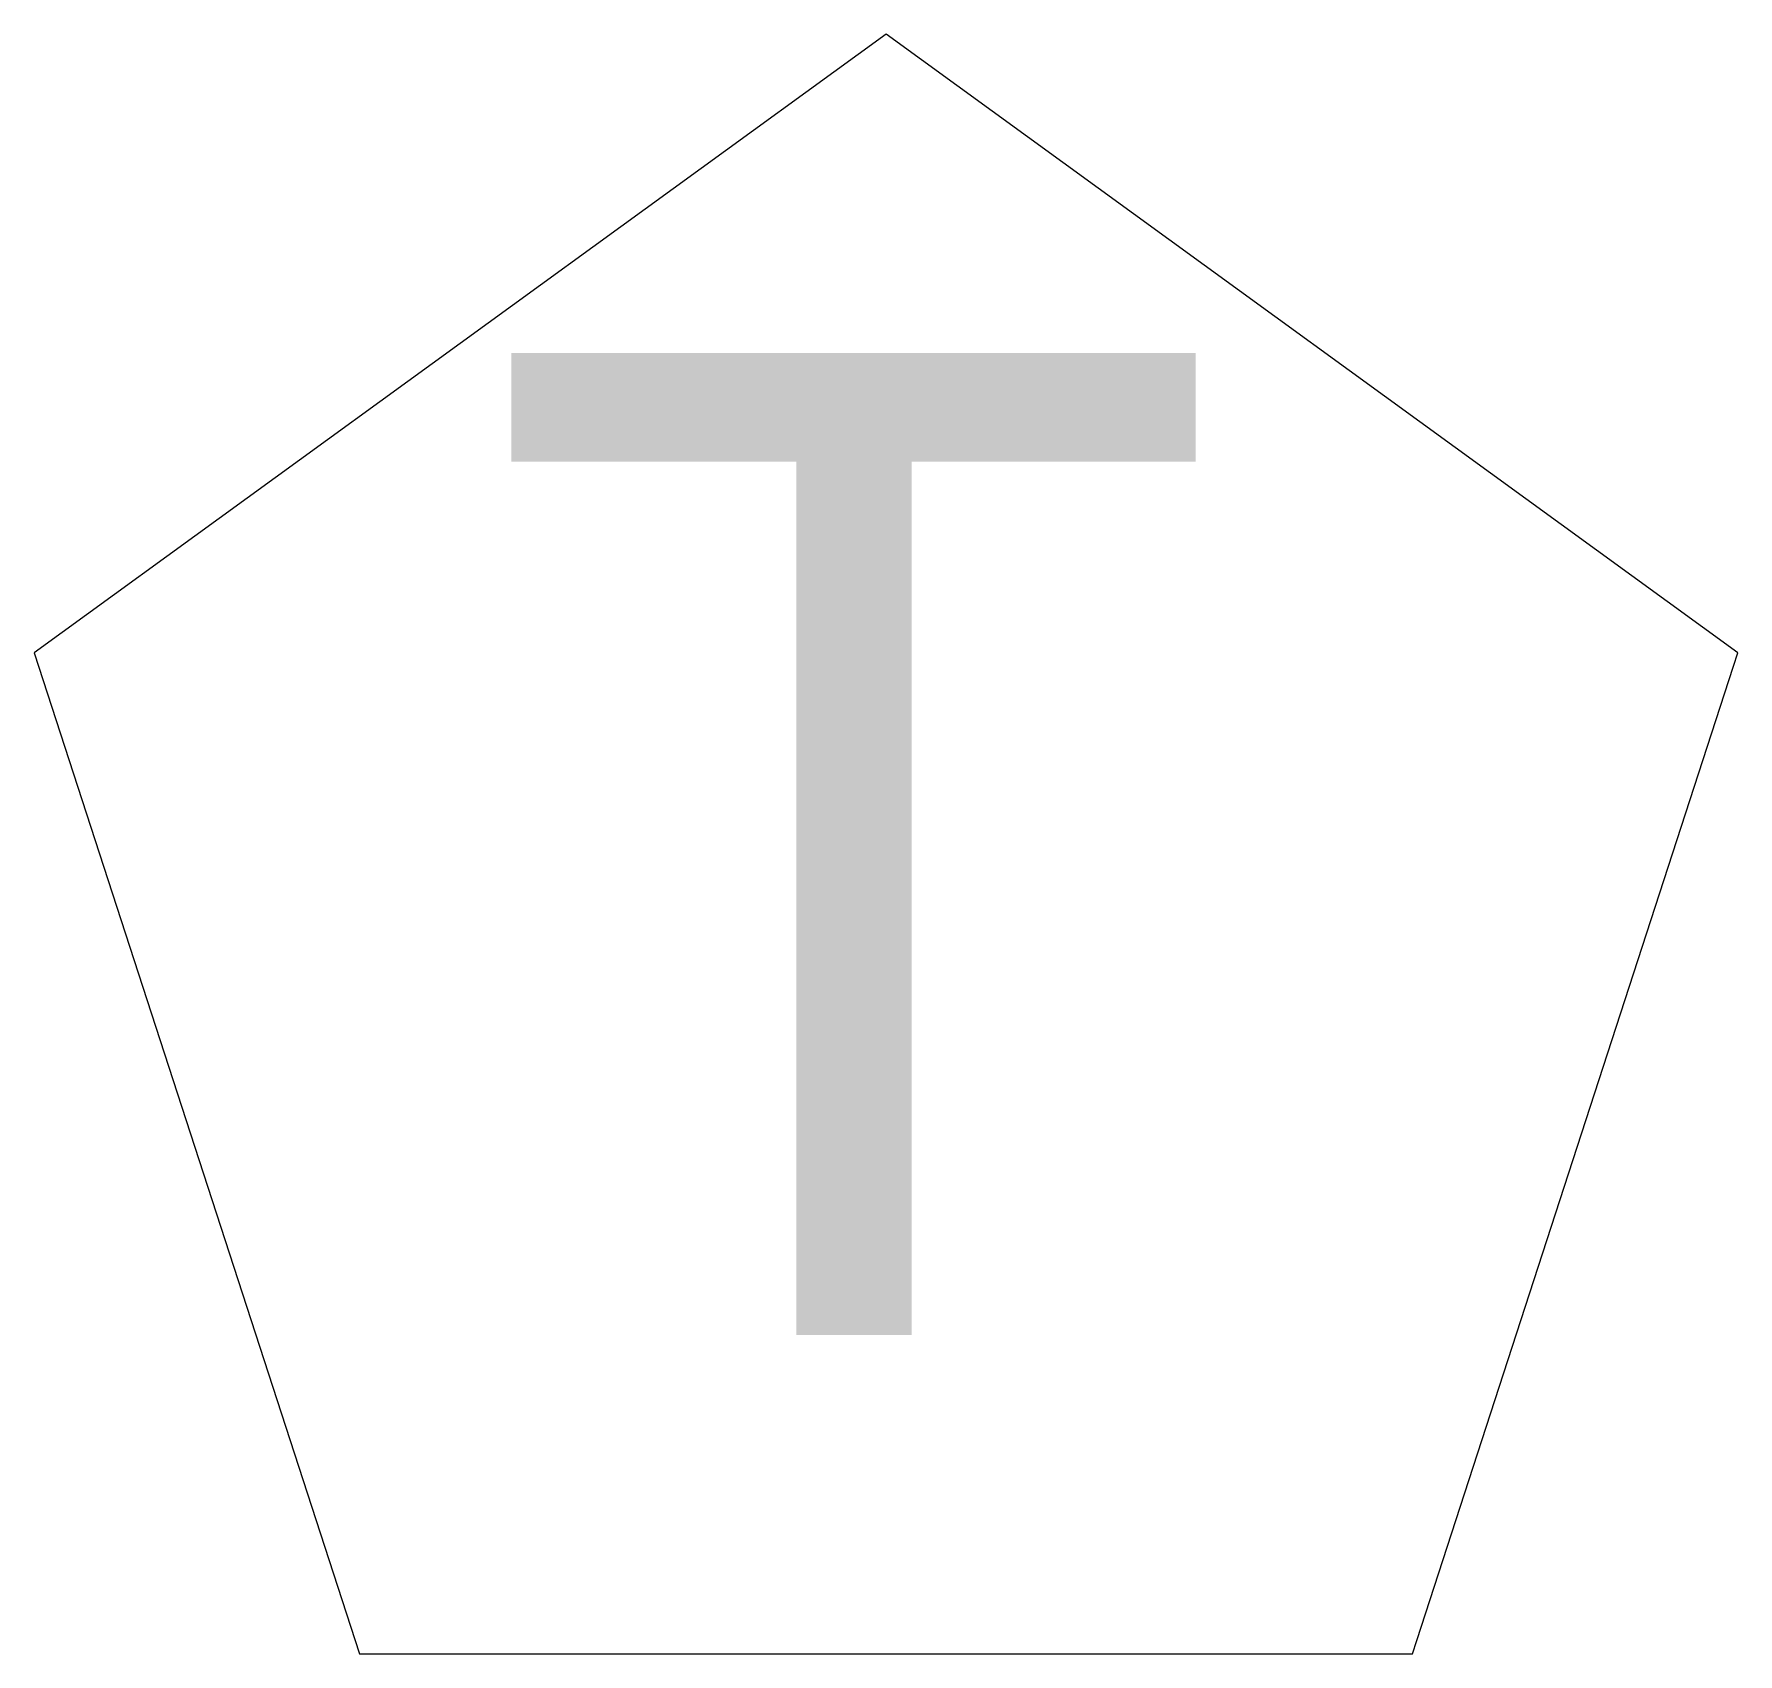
# Model space of a CAD drawing. Header units: millimetres. Extents: x 22 to 196, y -32 to 132.
import ezdxf

# ---------------------------------------------------------------- set-up
doc = ezdxf.new("R2010")
doc.units = ezdxf.units.MM
doc.layers.add('BORDER', color=7, linetype='Continuous')
doc.layers.add('TEXT', color=7, linetype='Continuous')
doc.styles.add('MDG_CJK', font='NotoSansSC-VF.ttf')

msp = doc.modelspace()

# ---------------------------------------------------------------- linework, layer by layer
at = {"layer": 'BORDER', "lineweight": 15}
for p, q in [((108.78, 132.5), (22.03, 69.48)), ((195.52, 69.48), (108.78, 132.5)), ((22.03, 69.48), (55.16, -32.5)), ((162.39, -32.5), (195.52, 69.48)), ((55.16, -32.5), (162.39, -32.5))]:
    msp.add_line(p, q, dxfattribs=at)

# ---------------------------------------------------------------- texts
at = {"layer": 'TEXT', "style": 'MDG_CJK'}
msp.add_text('T', height=100, dxfattribs=at).set_placement((69.31, 0))

doc.saveas('drawing.dxf')
